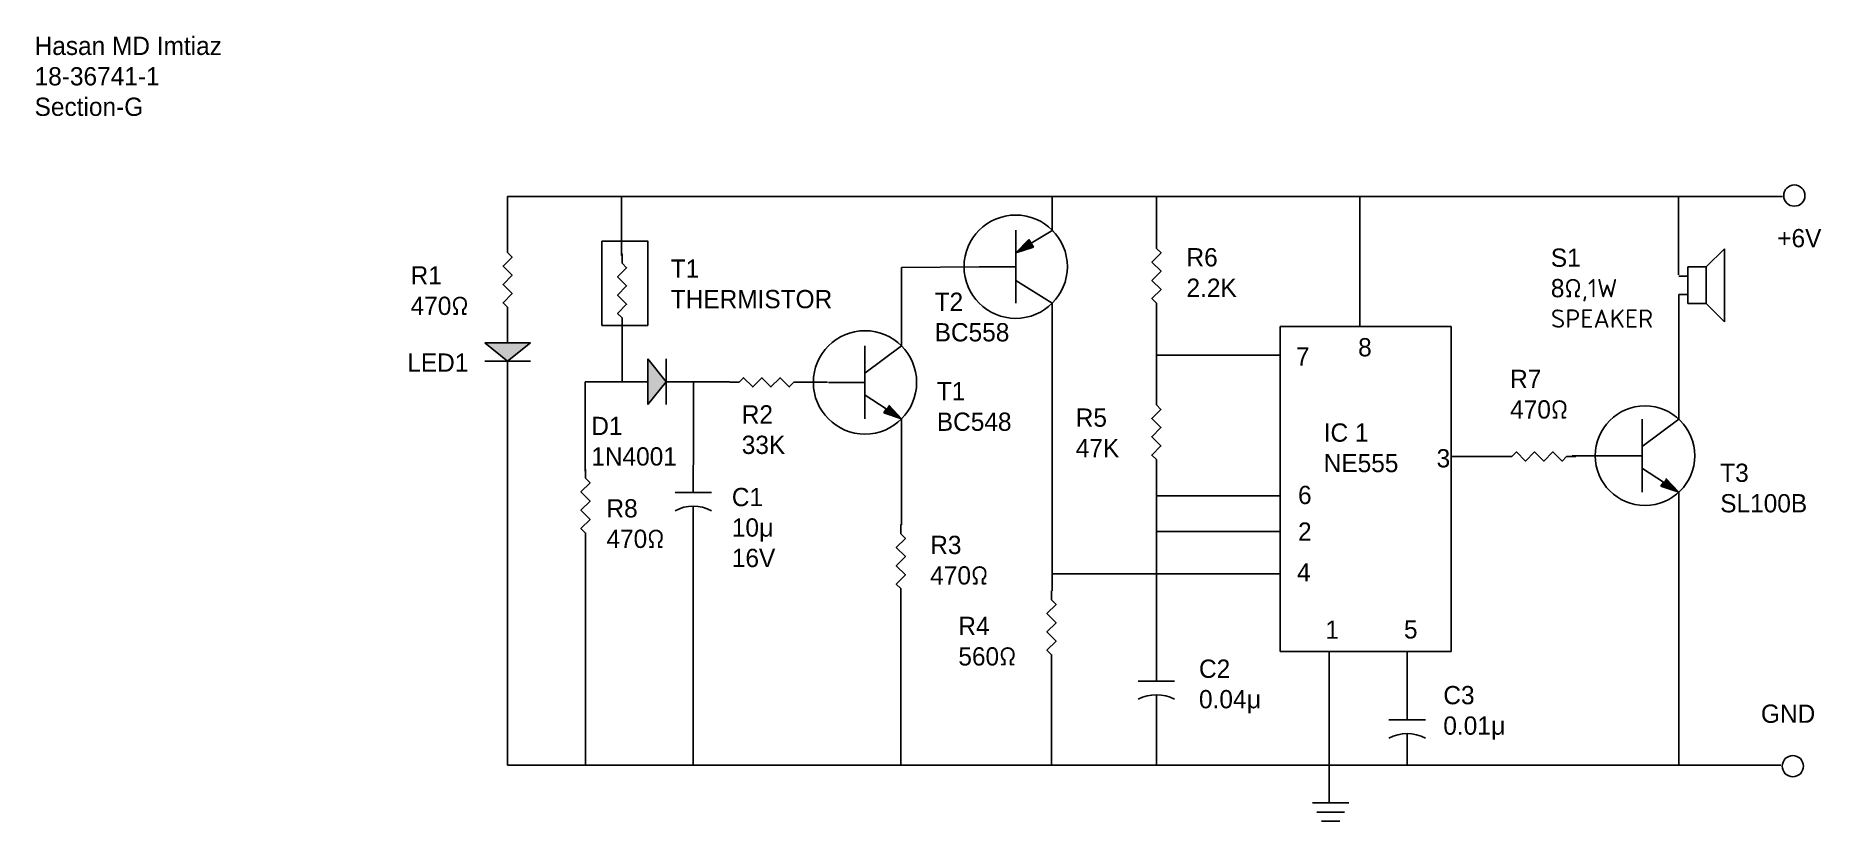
# Model space of a CAD drawing. Header units: inches. Extents: x 8.15 to 17.92, y 25.62 to 29.92.
import ezdxf

# ---------------------------------------------------------------- set-up
doc = ezdxf.new("R2010")
doc.units = ezdxf.units.IN
doc.header["$MEASUREMENT"] = 0

# ---------------------------------------------------------------- blocks, each defined once
blk = doc.blocks.new('Resistor')
at = {"color": 7}
blk.add_lwpolyline([(0, 0), (0.05, 0), (0.075, 0.025), (0.125, -0.025), (0.175, 0.025), (0.225, -0.025), (0.275, 0.025), (0.325, -0.025), (0.35, 0), (0.4, 0)], dxfattribs=at)
blk = doc.blocks.new('Diode')
at = {"color": 7}
for p, q in [((0.15, 0.125), (0.25, 0)), ((0.15, -0.125), (0.15, 0.125)), ((0.25, -0.125), (0.25, 0.125)), ((0.15, 0), (0, 0)), ((0.25, 0), (0.15, -0.125)), ((0.25, 0), (0.4, 0))]:
    blk.add_line(p, q, dxfattribs=at)
blk.add_solid([(0.15, -0.125), (0.25, 0), (0.15, 0.125)], dxfattribs=at)
blk = doc.blocks.new('Transistor - NPN')
at = {"color": 7}
for p, q in [((0.199999, 0.2), (0.199999, -0.2)), ((0.399999, 0.2), (0.199999, 0.05)), ((0, 0), (0.199999, 0)), ((0.316132, -0.145536), (0.201153, -0.069033)), ((0.302516, -0.166503), (0.316132, -0.145536)), ((0.399999, -0.2), (0.302516, -0.166503)), ((0.329748, -0.124569), (0.399999, -0.2))]:
    blk.add_line(p, q, dxfattribs=at)
blk.add_solid([(0.302516, -0.166503), (0.399999, -0.2), (0.329748, -0.124569)], dxfattribs=at)
blk = doc.blocks.new('Transistor - PNP')
at = {"color": 7}
for p, q in [((0.200001, 0.2), (0.200001, -0.199999)), ((0.284805, 0.127992), (0.4024, 0.199023)), ((0.271557, 0.149194), (0.200001, 0.075)), ((0.200001, 0.075), (0.298053, 0.106791)), ((0.284805, 0.127992), (0.271557, 0.149194)), ((0.298053, 0.106791), (0.284805, 0.127992)), ((0, 0), (0.200001, 0)), ((0.200001, -0.074999), (0.400001, -0.199999))]:
    blk.add_line(p, q, dxfattribs=at)
blk.add_solid([(0.200001, 0.075), (0.298053, 0.106791), (0.271557, 0.149194)], dxfattribs=at)
blk = doc.blocks.new('Capacitor')
at = {"color": 7}
for p, q in [((0.15, -0.1), (0.15, 0.1)), ((0.15, 0), (0, 0)), ((0.225, 0), (0.4, 0))]:
    blk.add_line(p, q, dxfattribs=at)
blk.add_arc((0.4375, 0), 0.2125, 151.9275, 208.0725, dxfattribs=at)
blk = doc.blocks.new('Speaker')
at = {"color": 7}
for p, q in [((0.25, 0.15), (0.15, 0.05)), ((0.25, -0.25), (0.25, 0.15)), ((0, 0), (0.05, 0)), ((0.05, 0.05), (0.05, -0.15)), ((0.15, 0.05), (0.05, 0.05)), ((0.15, -0.15), (0.15, 0.05)), ((0, -0.1), (0.05, -0.1)), ((0.05, -0.15), (0.15, -0.15)), ((0.15, -0.15), (0.25, -0.25))]:
    blk.add_line(p, q, dxfattribs=at)
blk = doc.blocks.new('Ground')
at = {"color": 7}
for p, q in [((-0.1, 0), (0.1, 0)), ((0.075, -0.05), (-0.075, -0.05)), ((-0.05, -0.1), (0.05, -0.1))]:
    blk.add_line(p, q, dxfattribs=at)

msp = doc.modelspace()

# ---------------------------------------------------------------- linework, layer by layer
for p, q in [((10.7297, 28.7801), (10.7297, 29.0368)), ((10.7297, 29.0368), (13.8347, 29.0368)), ((11.354, 29.0368), (11.354, 28.7137)), ((13.7118, 29.0368), (13.7118, 28.8453)), ((13.8347, 29.0368), (16.4706, 29.0368)), ((14.2829, 29.0368), (14.2829, 28.7965)), ((15.3956, 29.0368), (15.3956, 28.3243)), ((16.4706, 29.0368), (17.296, 29.0368)), ((17.1396, 29.0368), (17.1396, 28.6081)), ((17.296, 29.0368), (17.7094, 29.0368)), ((17.7094, 29.0368), (17.7094, 29.0368)), ((12.8864, 28.6485), (13.3115, 28.6521)), ((12.8864, 28.219), (12.8864, 28.6485)), ((13.7115, 28.4521), (13.7115, 26.879)), ((17.1412, 28.5007), (17.1412, 27.9828)), ((14.2822, 28.4022), (14.2822, 27.935)), ((11.3566, 28.3216), (11.3566, 28.0223)), ((14.9599, 28.3243), (15.8962, 28.3243)), ((14.9599, 28.3243), (14.9599, 26.5456)), ((15.8962, 28.3243), (15.8962, 26.5456)), ((14.2822, 28.1686), (14.9599, 28.1686)), ((10.7297, 27.9858), (10.7297, 25.9244)), ((11.3475, 28.0223), (11.1541, 28.0223)), ((11.1541, 28.0223), (11.1541, 27.5328)), ((11.7475, 28.0223), (11.7475, 27.5681)), ((11.7475, 28.0223), (11.945, 28.0223)), ((12.3468, 28.0195), (12.4807, 28.0195)), ((17.1412, 27.9828), (17.1412, 27.8164)), ((12.8864, 27.819), (12.8864, 27.2393)), ((16.1771, 27.6138), (15.8962, 27.6138)), ((16.7414, 27.6177), (16.5584, 27.6177)), ((14.2814, 27.5464), (14.2814, 26.5361)), ((14.2814, 27.3979), (14.9599, 27.3979)), ((17.1414, 27.4177), (17.1414, 25.9244)), ((14.2814, 27.2033), (14.9599, 27.2033)), ((11.1565, 27.1694), (11.1565, 26.4034)), ((11.7463, 27.1666), (11.7463, 25.9244)), ((13.7115, 26.9717), (14.9599, 26.9717)), ((12.8826, 26.8406), (12.8826, 25.9244)), ((15.8962, 26.5456), (14.9599, 26.5456)), ((15.2278, 26.5456), (15.2278, 25.9244)), ((15.6542, 26.3225), (15.6542, 26.5456)), ((11.1565, 26.4034), (11.1565, 25.9244)), ((13.7075, 26.4786), (13.7075, 25.9244)), ((14.2815, 26.1349), (14.2815, 26.0974)), ((14.2815, 26.0974), (14.2815, 25.9244)), ((10.7297, 25.9244), (14.9711, 25.9244)), ((14.9711, 25.9244), (17.3237, 25.9244)), ((15.2278, 25.9244), (15.2278, 25.7174)), ((17.3237, 25.9244), (17.6993, 25.9244))]:
    msp.add_line(p, q)
msp.add_lwpolyline([(11.2462, 28.7925), (11.4975, 28.7925), (11.4975, 28.3308), (11.2462, 28.3308)], close=True)
for centre, radius in [((17.774, 29.0414), 0.0582), ((13.5115, 28.6521), 0.2828), ((12.6864, 28.019), 0.2828), ((16.9565, 27.6177), 0.2723), ((17.7657, 25.9189), 0.0582)]:
    msp.add_circle(centre, radius)

# ---------------------------------------------------------------- block references
for name, p in [('Transistor - PNP', (13.3115, 28.6521)), ('Speaker', (17.1412, 28.6007)), ('Transistor - NPN', (12.4864, 28.019)), ('Diode', (11.3475, 28.0223)), ('Resistor', (11.9468, 28.0195)), ('Transistor - NPN', (16.7414, 27.6177)), ('Resistor', (16.1771, 27.6138)), ('Ground', (15.2357, 25.7174))]:
    msp.add_blockref(name, p)
for name, p, rotation in [('Resistor', (10.7297, 28.7801), 270), ('Resistor', (14.2822, 28.4022), 90), ('Resistor', (11.3566, 28.3216), 90), ('Diode', (10.7297, 28.3858), 270), ('Resistor', (14.2814, 27.5464), 90), ('Capacitor', (11.7463, 27.5666), 270), ('Resistor', (11.1565, 27.1444), 90), ('Resistor', (12.8826, 26.8406), 90), ('Resistor', (13.7075, 26.4786), 90), ('Capacitor', (14.2815, 26.5349), 270), ('Capacitor', (15.6542, 26.3225), 270)]:
    msp.add_blockref(name, p, dxfattribs=dict(rotation=rotation))

# ---------------------------------------------------------------- texts
at = {"char_height": 0.1, "attachment_point": 1}
for s, insert, width in [('Hasan MD Imtiaz\\P18-36741-1\\PSection-G', (8.1405, 29.9107), 2.008748), ('+6V', (17.6805, 28.8584), 0.27643), ('R6\\P2.2K', (14.4464, 28.7537), 0.530812), ('S1\\P8{\\fISOCPEUR|b0|i0|c0|p34;Ω,1W\\PSPEAKER}', (16.441, 28.7515), 0.700164), ('R1\\P470{\\fISOCPEUR|b0|i0|c0|p34;Ω}', (10.1989, 28.6548), 0.530812), ('T1\\PTHERMISTOR', (11.6229, 28.6915), 0.944318), ('T2\\PBC558', (13.0678, 28.51), 0.488751), ('8', (15.386, 28.2614), 0.275615), ('LED1', (10.1806, 28.1774), 0.385846), ('7', (15.0458, 28.2112), 0.275615), ('R7\\P470{\\fISOCPEUR|b0|i0|c0|p34;Ω}', (16.2181, 28.088), 0.530812), ('T1\\PBC548', (13.0797, 28.0206), 0.488751), ('R2\\P33K', (12.0117, 27.894), 0.389191), ('R5\\P47K', (13.84, 27.8762), 0.530812), ('D1\\P1N4001', (11.1881, 27.8306), 0.440527), ('IC 1\\PNE555', (15.1977, 27.7945), 0.470649), ('3', (15.8155, 27.6538), 0.275615), ('T3\\PSL100B', (17.3684, 27.5744), 0.488751), ('R8\\P470{\\fISOCPEUR|b0|i0|c0|p34;Ω}', (11.271, 27.3798), 0.378642), ('C1\\P10{\\fArial|b0|i0|c0|p34;μ}\\P16V', (11.9574, 27.4417), 0.371089), ('6', (15.057, 27.4532), 0.275615), ('R3\\P470{\\fISOCPEUR|b0|i0|c0|p34;Ω}', (13.0435, 27.1797), 0.530812), ('2', (15.057, 27.2525), 0.275615), ('4', (15.0514, 27.0296), 0.275615), ('R4\\P560{\\fISOCPEUR|b0|i0|c0|p34;Ω}', (13.1974, 26.7365), 0.530812), ('1', (15.2069, 26.7158), 0.275615), ('5', (15.637, 26.7174), 0.275615), ('C2\\P0.04{\\fArial|b0|i0|c0|p34;μ}', (14.5149, 26.5023), 0.371089), ('C3\\P0.01{\\fArial|b0|i0|c0|p34;μ}', (15.8525, 26.3577), 0.371089), ('GND', (17.5913, 26.2561), 0.401269)]:
    msp.add_mtext(s, dxfattribs=dict(at, insert=insert, width=width))

doc.saveas('drawing.dxf')
